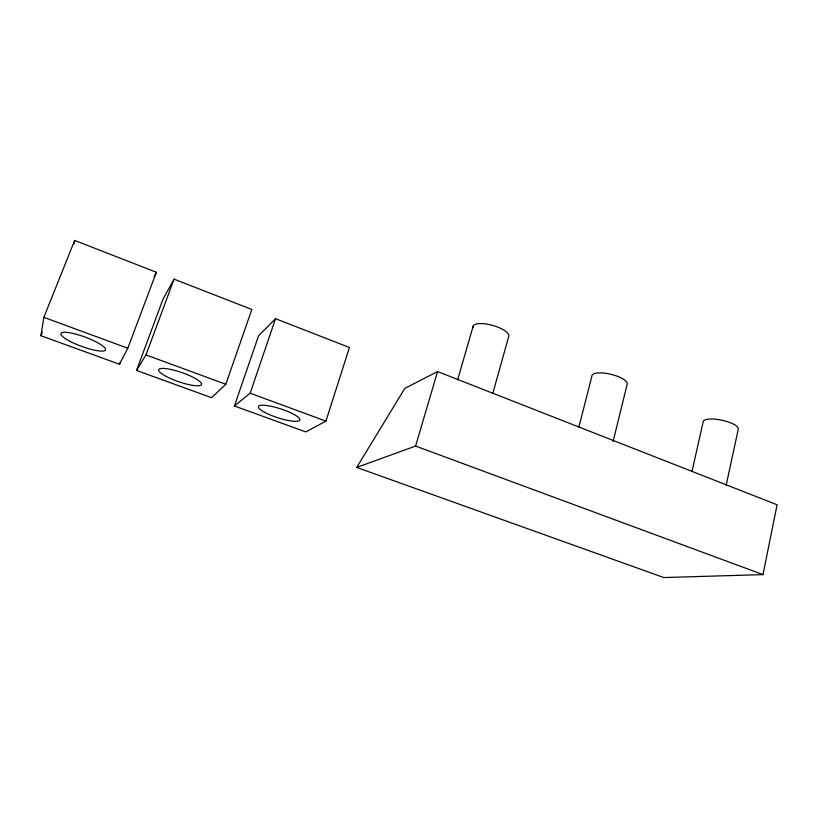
<?xml version="1.0" encoding="UTF-8"?>
<svg xmlns="http://www.w3.org/2000/svg" width="818" height="818" viewBox="0 0 818 818"><rect width="100%" height="100%" fill="white"/><g stroke="black" fill="none" stroke-linecap="round" stroke-linejoin="round"><path stroke-width="1.23" d="M40.9 335.717L43.865 317.343L74.663 240.441L156.361 272.261L127.802 348.223L119.5 364.255L40.9 335.717L42.321 332.159M762.979 574.604L777.1 504.778L437.558 371.556L404.798 388.407L356.72 467.426L663.848 577.559L762.979 574.604L415.575 446.055L356.72 467.426M73.886 244.071L74.663 240.441M726.139 485.401L738.235 429.307A17.945 5.266 12 0 0 722.376 420.329A17.945 5.266 12 0 0 703.214 421.556L692.1 470.984M613.081 441.475L627.283 383.806A18.149 5.726 13.6 0 0 609.635 374.01A18.149 5.726 13.6 0 0 591.905 376.127L578.847 427.19M492.845 393.274L508.622 336.852A18.558 6.186 15.7 0 0 491.546 325.094A18.558 6.186 15.7 0 0 473.131 327.66M457.62 379.869L473.213 326.004M415.575 446.055L437.558 371.556M325.922 421.106L349.439 347.486L275.543 318.703L258.549 335.809L234.429 405.984L305.85 431.924L325.922 421.106L250.144 393.233L234.429 405.984M250.144 393.233L275.543 318.703M225.819 384.276L251.832 309.46L174.05 279.153L163.017 299.173L136.534 370.442L211.545 397.681L225.819 384.276L145.972 354.91L136.534 370.442M145.972 354.91L174.05 279.153M119.5 364.255L120.399 361.873M154.142 276.832L156.361 272.261M43.865 317.343L127.802 348.223M70.399 341.525A23.742 4.959 20.2 0 0 105.502 349.92A23.742 4.959 20.2 0 0 73.804 333.621A23.742 4.959 20.2 0 0 70.399 341.525M166.34 376.484A22.689 4.836 19.1 0 0 201.279 384.92A22.689 4.836 19.1 0 0 172.659 369.859A22.689 4.836 19.1 0 0 166.34 376.484M264.511 412.252A21.81 4.663 18 0 0 299.245 420.718A21.81 4.663 18 0 0 273.641 406.873A21.81 4.663 18 0 0 264.511 412.252"/></g></svg>
